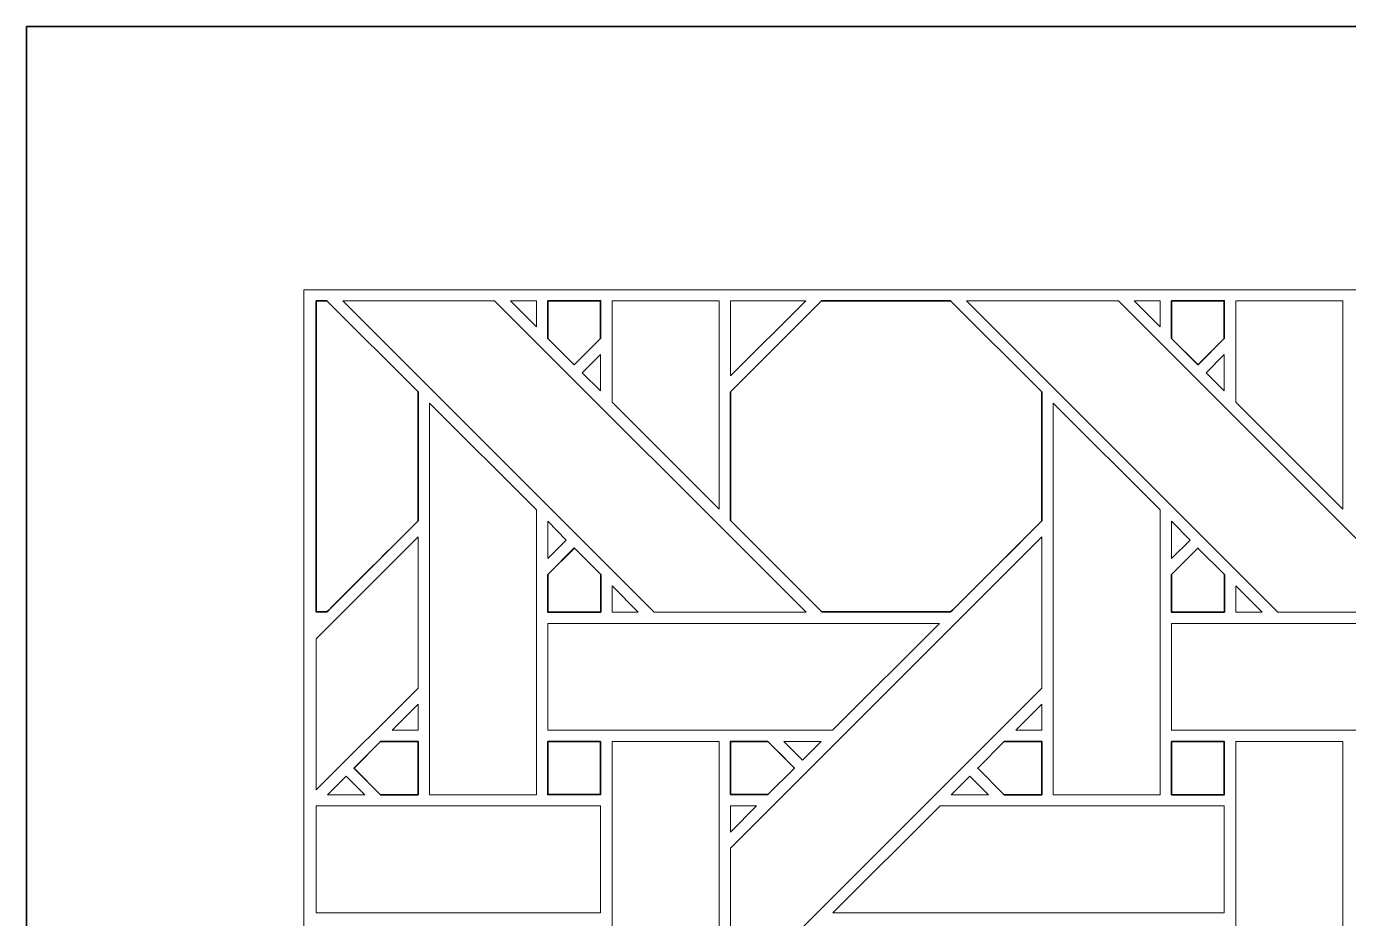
# Model space of a CAD drawing. Header units: inches. Extents: x 5.4 to 19.4, y 5.6 to 22.8.
# Drawn here: x 5.383 to 7.394, y 11.237 to 12.595 of the extents above; entities that cross this region are included whole.
import ezdxf

# ---------------------------------------------------------------- set-up
doc = ezdxf.new("R2010")
doc.units = ezdxf.units.IN
doc.header["$MEASUREMENT"] = 0
doc.layers.add('Design', color=7, linetype='Continuous', lineweight=0)

msp = doc.modelspace()

# ---------------------------------------------------------------- linework, layer by layer
at = {"layer": 'Design', "color": 1, "lineweight": 35, "true_color": 0xff0000}
for points, knots in [([(5.3829, 12.5948), (5.3829, 12.5948), (5.3829, 5.5948), (5.3829, 5.5948), (5.3829, 5.5948), (19.3829, 5.5948), (19.3829, 5.5948), (19.3829, 5.5948), (19.3829, 12.5948), (19.3829, 12.5948), (19.3829, 12.5948), (5.3829, 12.5948), (5.3829, 12.5948)], [0, 0, 0, 0, 1, 1, 1, 2, 2, 2, 3, 3, 3, 4, 4, 4, 4]), ([(5.8236, 12.1773), (5.8236, 12.1773), (5.8398, 12.1773), (5.8398, 12.1773), (5.8398, 12.1773), (5.9785, 12.0386), (5.9785, 12.0386), (5.9785, 12.0386), (5.9785, 11.8424), (5.9785, 11.8424), (5.9607, 11.8244), (5.8488, 11.7127), (5.8398, 11.7037), (5.8398, 11.7037), (5.8236, 11.7037), (5.8236, 11.7037), (5.8236, 11.7037), (5.8236, 12.1773), (5.8236, 12.1773)], [0, 0, 0, 0, 1, 1, 1, 2, 2, 2, 3, 3, 3, 4, 4, 4, 5, 5, 5, 6, 6, 6, 6]), ([(6.1757, 12.1773), (6.1757, 12.1773), (6.256, 12.1773), (6.256, 12.1773), (6.256, 12.1773), (6.256, 12.1197), (6.256, 12.1197), (6.256, 12.1197), (6.216, 12.0798), (6.216, 12.0798), (6.216, 12.0798), (6.1757, 12.1201), (6.1757, 12.1201), (6.1757, 12.1201), (6.1757, 12.1773), (6.1757, 12.1773)], [0, 0, 0, 0, 1, 1, 1, 2, 2, 2, 3, 3, 3, 4, 4, 4, 5, 5, 5, 5]), ([(6.4536, 12.0386), (6.4536, 12.0386), (6.5923, 12.1773), (6.5923, 12.1773), (6.5923, 12.1773), (6.7885, 12.1773), (6.7885, 12.1773), (6.7885, 12.1773), (6.9273, 12.0386), (6.9273, 12.0386), (6.9273, 12.0386), (6.9273, 11.8424), (6.9273, 11.8424), (6.9095, 11.8244), (6.7976, 11.7127), (6.7886, 11.7037), (6.7886, 11.7037), (6.5929, 11.7037), (6.5929, 11.7037), (6.5929, 11.7037), (6.4536, 11.8429), (6.4536, 11.8429), (6.4536, 11.8429), (6.4536, 12.0386), (6.4536, 12.0386)], [0, 0, 0, 0, 1, 1, 1, 2, 2, 2, 3, 3, 3, 4, 4, 4, 5, 5, 5, 6, 6, 6, 7, 7, 7, 8, 8, 8, 8]), ([(7.1245, 12.1773), (7.1245, 12.1773), (7.2047, 12.1773), (7.2047, 12.1773), (7.2047, 12.1773), (7.2047, 12.1197), (7.2047, 12.1197), (7.2047, 12.1197), (7.1647, 12.0798), (7.1647, 12.0798), (7.1647, 12.0798), (7.1245, 12.1201), (7.1245, 12.1201), (7.1245, 12.1201), (7.1245, 12.1773), (7.1245, 12.1773)], [0, 0, 0, 0, 1, 1, 1, 2, 2, 2, 3, 3, 3, 4, 4, 4, 5, 5, 5, 5]), ([(6.1757, 11.7607), (6.1757, 11.7607), (6.216, 11.8011), (6.216, 11.8011), (6.216, 11.8011), (6.2563, 11.7607), (6.2563, 11.7607), (6.2563, 11.7607), (6.2563, 11.7035), (6.2563, 11.7035), (6.2563, 11.7035), (6.1757, 11.7035), (6.1757, 11.7035), (6.1757, 11.7035), (6.1757, 11.7607), (6.1757, 11.7607)], [0, 0, 0, 0, 1, 1, 1, 2, 2, 2, 3, 3, 3, 4, 4, 4, 5, 5, 5, 5]), ([(7.1244, 11.7607), (7.1244, 11.7607), (7.1648, 11.801), (7.1648, 11.801), (7.1648, 11.801), (7.2051, 11.7607), (7.2051, 11.7607), (7.2051, 11.7607), (7.2051, 11.7035), (7.2051, 11.7035), (7.2051, 11.7035), (7.1244, 11.7035), (7.1244, 11.7035), (7.1244, 11.7035), (7.1244, 11.7607), (7.1244, 11.7607)], [0, 0, 0, 0, 1, 1, 1, 2, 2, 2, 3, 3, 3, 4, 4, 4, 5, 5, 5, 5]), ([(5.9785, 11.5064), (5.9785, 11.5064), (5.9785, 11.4256), (5.9785, 11.4256), (5.9785, 11.4256), (5.9214, 11.4256), (5.9214, 11.4256), (5.9214, 11.4256), (5.881, 11.466), (5.881, 11.466), (5.881, 11.466), (5.9215, 11.5064), (5.9215, 11.5064), (5.9215, 11.5064), (5.9785, 11.5064), (5.9785, 11.5064)], [0, 0, 0, 0, 1, 1, 1, 2, 2, 2, 3, 3, 3, 4, 4, 4, 5, 5, 5, 5]), ([(6.1757, 11.5065), (6.1757, 11.5065), (6.2559, 11.5065), (6.2559, 11.5065), (6.2559, 11.5065), (6.2559, 11.4257), (6.2559, 11.4257), (6.2559, 11.4257), (6.1757, 11.4257), (6.1757, 11.4257), (6.1757, 11.4257), (6.1757, 11.5065), (6.1757, 11.5065)], [0, 0, 0, 0, 1, 1, 1, 2, 2, 2, 3, 3, 3, 4, 4, 4, 4]), ([(6.4536, 11.4257), (6.4536, 11.4257), (6.4536, 11.5064), (6.4536, 11.5064), (6.4536, 11.5064), (6.5107, 11.5064), (6.5107, 11.5064), (6.5158, 11.5013), (6.5466, 11.4705), (6.551, 11.4661), (6.551, 11.4661), (6.5106, 11.4257), (6.5106, 11.4257), (6.5106, 11.4257), (6.4536, 11.4257), (6.4536, 11.4257)], [0, 0, 0, 0, 1, 1, 1, 2, 2, 2, 3, 3, 3, 4, 4, 4, 5, 5, 5, 5]), ([(6.9273, 11.4256), (6.9273, 11.4256), (6.8702, 11.4256), (6.8702, 11.4256), (6.8702, 11.4256), (6.8298, 11.466), (6.8298, 11.466), (6.8298, 11.466), (6.8702, 11.5064), (6.8702, 11.5064), (6.8702, 11.5064), (6.9273, 11.5064), (6.9273, 11.5064), (6.9273, 11.5064), (6.9273, 11.4256), (6.9273, 11.4256)], [0, 0, 0, 0, 1, 1, 1, 2, 2, 2, 3, 3, 3, 4, 4, 4, 5, 5, 5, 5]), ([(7.1245, 11.4256), (7.1245, 11.4256), (7.1245, 11.5064), (7.1245, 11.5064), (7.1245, 11.5064), (7.2047, 11.5064), (7.2047, 11.5064), (7.2047, 11.5064), (7.2047, 11.4256), (7.2047, 11.4256), (7.2047, 11.4256), (7.1245, 11.4256), (7.1245, 11.4256)], [0, 0, 0, 0, 1, 1, 1, 2, 2, 2, 3, 3, 3, 4, 4, 4, 4])]:
    msp.add_open_spline(points, degree=3, knots=knots, dxfattribs=at)
at = {"layer": 'Design'}
for points, knots in [([(5.8048, 12.1938), (5.8048, 12.1938), (5.8048, 5.9957), (5.8048, 5.9957), (5.8048, 5.9957), (18.9609, 5.9957), (18.9609, 5.9957), (18.9609, 5.9957), (18.9609, 12.1938), (18.9609, 12.1938), (18.9609, 12.1938), (5.8048, 12.1938), (5.8048, 12.1938)], [0, 0, 0, 0, 1, 1, 1, 2, 2, 2, 3, 3, 3, 4, 4, 4, 4]), ([(5.8236, 12.1773), (5.8236, 12.1773), (5.8398, 12.1773), (5.8398, 12.1773), (5.8398, 12.1773), (5.9786, 12.0385), (5.9786, 12.0385), (5.9786, 12.0385), (5.9786, 11.8423), (5.9786, 11.8423), (5.9602, 11.8238), (5.8483, 11.7122), (5.8398, 11.7037), (5.8398, 11.7037), (5.8236, 11.7037), (5.8236, 11.7037), (5.8236, 11.7037), (5.8236, 12.1773), (5.8236, 12.1773)], [0, 0, 0, 0, 1, 1, 1, 2, 2, 2, 3, 3, 3, 4, 4, 4, 5, 5, 5, 6, 6, 6, 6]), ([(6.095, 12.1773), (6.095, 12.1773), (6.5687, 11.7036), (6.5687, 11.7036), (6.5687, 11.7036), (6.3377, 11.7036), (6.3377, 11.7036), (6.3377, 11.7036), (5.8641, 12.1773), (5.8641, 12.1773), (5.8641, 12.1773), (6.095, 12.1773), (6.095, 12.1773)], [0, 0, 0, 0, 1, 1, 1, 2, 2, 2, 3, 3, 3, 4, 4, 4, 4]), ([(6.1586, 12.1773), (6.1586, 12.1773), (6.1586, 12.1374), (6.1586, 12.1374), (6.1586, 12.1374), (6.1192, 12.1773), (6.1192, 12.1773), (6.1192, 12.1773), (6.1586, 12.1773), (6.1586, 12.1773)], [0, 0, 0, 0, 1, 1, 1, 2, 2, 2, 3, 3, 3, 3]), ([(6.1757, 12.1773), (6.1757, 12.1773), (6.256, 12.1773), (6.256, 12.1773), (6.256, 12.1773), (6.256, 12.1197), (6.256, 12.1197), (6.256, 12.1197), (6.2161, 12.0797), (6.2161, 12.0797), (6.2161, 12.0797), (6.1757, 12.1201), (6.1757, 12.1201), (6.1757, 12.1201), (6.1757, 12.1773), (6.1757, 12.1773)], [0, 0, 0, 0, 1, 1, 1, 2, 2, 2, 3, 3, 3, 4, 4, 4, 5, 5, 5, 5]), ([(6.2736, 12.1773), (6.2736, 12.1773), (6.4365, 12.1773), (6.4365, 12.1773), (6.4365, 12.1773), (6.4365, 11.86), (6.4365, 11.86), (6.4365, 11.86), (6.2736, 12.0229), (6.2736, 12.0229), (6.2736, 12.0229), (6.2736, 12.1773), (6.2736, 12.1773)], [0, 0, 0, 0, 1, 1, 1, 2, 2, 2, 3, 3, 3, 4, 4, 4, 4]), ([(6.4537, 12.0385), (6.4537, 12.0385), (6.5923, 12.1773), (6.5923, 12.1773), (6.5923, 12.1773), (6.7885, 12.1773), (6.7885, 12.1773), (6.7885, 12.1773), (6.9273, 12.0386), (6.9273, 12.0386), (6.9273, 12.0386), (6.9273, 11.8424), (6.9273, 11.8424), (6.9093, 11.8243), (6.7975, 11.7126), (6.7886, 11.7037), (6.7886, 11.7037), (6.5929, 11.7037), (6.5929, 11.7037), (6.5929, 11.7037), (6.4537, 11.8429), (6.4537, 11.8429), (6.4537, 11.8429), (6.4537, 12.0385), (6.4537, 12.0385)], [0, 0, 0, 0, 1, 1, 1, 2, 2, 2, 3, 3, 3, 4, 4, 4, 5, 5, 5, 6, 6, 6, 7, 7, 7, 8, 8, 8, 8]), ([(6.4537, 12.1773), (6.4537, 12.1773), (6.5681, 12.1773), (6.5681, 12.1773), (6.5681, 12.1773), (6.4537, 12.0629), (6.4537, 12.0629), (6.4537, 12.0629), (6.4537, 12.1773), (6.4537, 12.1773)], [0, 0, 0, 0, 1, 1, 1, 2, 2, 2, 3, 3, 3, 3]), ([(7.0438, 12.1773), (7.0438, 12.1773), (7.5174, 11.7036), (7.5174, 11.7036), (7.5174, 11.7036), (7.2864, 11.7036), (7.2864, 11.7036), (7.2864, 11.7036), (6.8128, 12.1773), (6.8128, 12.1773), (6.8128, 12.1773), (7.0438, 12.1773), (7.0438, 12.1773)], [0, 0, 0, 0, 1, 1, 1, 2, 2, 2, 3, 3, 3, 4, 4, 4, 4]), ([(7.1073, 12.1773), (7.1073, 12.1773), (7.1073, 12.1374), (7.1073, 12.1374), (7.1073, 12.1374), (7.0679, 12.1773), (7.0679, 12.1773), (7.0679, 12.1773), (7.1073, 12.1773), (7.1073, 12.1773)], [0, 0, 0, 0, 1, 1, 1, 2, 2, 2, 3, 3, 3, 3]), ([(7.1245, 12.1773), (7.1245, 12.1773), (7.2047, 12.1773), (7.2047, 12.1773), (7.2047, 12.1773), (7.2047, 12.1197), (7.2047, 12.1197), (7.2047, 12.1197), (7.1649, 12.0797), (7.1649, 12.0797), (7.1649, 12.0797), (7.1245, 12.1201), (7.1245, 12.1201), (7.1245, 12.1201), (7.1245, 12.1773), (7.1245, 12.1773)], [0, 0, 0, 0, 1, 1, 1, 2, 2, 2, 3, 3, 3, 4, 4, 4, 5, 5, 5, 5]), ([(7.2223, 12.1773), (7.2223, 12.1773), (7.3853, 12.1773), (7.3853, 12.1773), (7.3853, 12.1773), (7.3853, 11.86), (7.3853, 11.86), (7.3853, 11.86), (7.2223, 12.0229), (7.2223, 12.0229), (7.2223, 12.0229), (7.2223, 12.1773), (7.2223, 12.1773)], [0, 0, 0, 0, 1, 1, 1, 2, 2, 2, 3, 3, 3, 4, 4, 4, 4]), ([(6.2561, 12.0954), (6.2561, 12.0954), (6.2561, 12.0403), (6.2561, 12.0403), (6.2561, 12.0403), (6.2283, 12.0676), (6.2283, 12.0676), (6.2283, 12.0676), (6.2561, 12.0954), (6.2561, 12.0954)], [0, 0, 0, 0, 1, 1, 1, 2, 2, 2, 3, 3, 3, 3]), ([(7.2048, 12.0954), (7.2048, 12.0954), (7.2048, 12.0403), (7.2048, 12.0403), (7.2048, 12.0403), (7.177, 12.0676), (7.177, 12.0676), (7.177, 12.0676), (7.2048, 12.0954), (7.2048, 12.0954)], [0, 0, 0, 0, 1, 1, 1, 2, 2, 2, 3, 3, 3, 3]), ([(6.1585, 11.8593), (6.1585, 11.8593), (6.1585, 11.4256), (6.1585, 11.4256), (6.1585, 11.4256), (5.9957, 11.4256), (5.9957, 11.4256), (5.9957, 11.4256), (5.9957, 12.0214), (5.9957, 12.0214), (5.9957, 12.0214), (6.1585, 11.8593), (6.1585, 11.8593)], [0, 0, 0, 0, 1, 1, 1, 2, 2, 2, 3, 3, 3, 4, 4, 4, 4]), ([(6.9445, 11.4256), (6.9445, 11.4256), (6.9445, 12.0214), (6.9445, 12.0214), (6.9445, 12.0214), (7.1072, 11.8593), (7.1072, 11.8593), (7.1072, 11.8593), (7.1072, 11.4256), (7.1072, 11.4256), (7.1072, 11.4256), (6.9445, 11.4256), (6.9445, 11.4256)], [0, 0, 0, 0, 1, 1, 1, 2, 2, 2, 3, 3, 3, 4, 4, 4, 4]), ([(6.1758, 11.7851), (6.1758, 11.7851), (6.1758, 11.8418), (6.1758, 11.8418), (6.1758, 11.8418), (6.204, 11.8132), (6.204, 11.8132), (6.204, 11.8132), (6.1758, 11.7851), (6.1758, 11.7851)], [0, 0, 0, 0, 1, 1, 1, 2, 2, 2, 3, 3, 3, 3]), ([(7.1246, 11.7851), (7.1246, 11.7851), (7.1246, 11.8418), (7.1246, 11.8418), (7.1246, 11.8418), (7.1527, 11.8132), (7.1527, 11.8132), (7.1527, 11.8132), (7.1246, 11.7851), (7.1246, 11.7851)], [0, 0, 0, 0, 1, 1, 1, 2, 2, 2, 3, 3, 3, 3]), ([(5.8236, 11.6629), (5.8236, 11.6629), (5.9786, 11.8179), (5.9786, 11.8179), (5.9786, 11.8179), (5.9786, 11.5879), (5.9786, 11.5879), (5.9786, 11.5879), (5.8236, 11.4329), (5.8236, 11.4329), (5.8236, 11.4329), (5.8236, 11.6629), (5.8236, 11.6629)], [0, 0, 0, 0, 1, 1, 1, 2, 2, 2, 3, 3, 3, 4, 4, 4, 4]), ([(6.9273, 11.5878), (6.9273, 11.5878), (6.4537, 11.1142), (6.4537, 11.1142), (6.4537, 11.1142), (6.4537, 11.3443), (6.4537, 11.3443), (6.4537, 11.3443), (6.9273, 11.8179), (6.9273, 11.8179), (6.9273, 11.8179), (6.9273, 11.5878), (6.9273, 11.5878)], [0, 0, 0, 0, 1, 1, 1, 2, 2, 2, 3, 3, 3, 4, 4, 4, 4]), ([(6.2162, 11.801), (6.2162, 11.801), (6.2565, 11.7607), (6.2565, 11.7607), (6.2565, 11.7607), (6.2565, 11.7034), (6.2565, 11.7034), (6.2565, 11.7034), (6.1758, 11.7034), (6.1758, 11.7034), (6.1758, 11.7034), (6.1758, 11.7607), (6.1758, 11.7607), (6.1758, 11.7607), (6.2162, 11.801), (6.2162, 11.801)], [0, 0, 0, 0, 1, 1, 1, 2, 2, 2, 3, 3, 3, 4, 4, 4, 5, 5, 5, 5]), ([(7.1648, 11.801), (7.1648, 11.801), (7.2052, 11.7607), (7.2052, 11.7607), (7.2052, 11.7607), (7.2052, 11.7034), (7.2052, 11.7034), (7.2052, 11.7034), (7.1246, 11.7034), (7.1246, 11.7034), (7.1246, 11.7034), (7.1246, 11.7607), (7.1246, 11.7607), (7.1246, 11.7607), (7.1648, 11.801), (7.1648, 11.801)], [0, 0, 0, 0, 1, 1, 1, 2, 2, 2, 3, 3, 3, 4, 4, 4, 5, 5, 5, 5]), ([(6.2737, 11.7036), (6.2737, 11.7036), (6.2737, 11.7434), (6.2737, 11.7434), (6.2737, 11.7434), (6.3134, 11.7036), (6.3134, 11.7036), (6.3134, 11.7036), (6.2737, 11.7036), (6.2737, 11.7036)], [0, 0, 0, 0, 1, 1, 1, 2, 2, 2, 3, 3, 3, 3]), ([(7.2225, 11.7036), (7.2225, 11.7036), (7.2225, 11.7434), (7.2225, 11.7434), (7.2225, 11.7434), (7.2622, 11.7036), (7.2622, 11.7036), (7.2622, 11.7036), (7.2225, 11.7036), (7.2225, 11.7036)], [0, 0, 0, 0, 1, 1, 1, 2, 2, 2, 3, 3, 3, 3]), ([(6.7715, 11.6864), (6.7715, 11.6864), (6.6088, 11.5237), (6.6088, 11.5237), (6.6088, 11.5237), (6.1758, 11.5237), (6.1758, 11.5237), (6.1758, 11.5237), (6.1758, 11.6864), (6.1758, 11.6864), (6.1758, 11.6864), (6.7715, 11.6864), (6.7715, 11.6864)], [0, 0, 0, 0, 1, 1, 1, 2, 2, 2, 3, 3, 3, 4, 4, 4, 4]), ([(7.7202, 11.6864), (7.7202, 11.6864), (7.5575, 11.5237), (7.5575, 11.5237), (7.5575, 11.5237), (7.1246, 11.5237), (7.1246, 11.5237), (7.1246, 11.5237), (7.1246, 11.6864), (7.1246, 11.6864), (7.1246, 11.6864), (7.7202, 11.6864), (7.7202, 11.6864)], [0, 0, 0, 0, 1, 1, 1, 2, 2, 2, 3, 3, 3, 4, 4, 4, 4]), ([(5.9389, 11.5237), (5.9389, 11.5237), (5.9786, 11.5635), (5.9786, 11.5635), (5.9786, 11.5635), (5.9786, 11.5237), (5.9786, 11.5237), (5.9786, 11.5237), (5.9389, 11.5237), (5.9389, 11.5237)], [0, 0, 0, 0, 1, 1, 1, 2, 2, 2, 3, 3, 3, 3]), ([(6.9273, 11.5237), (6.9273, 11.5237), (6.8876, 11.5237), (6.8876, 11.5237), (6.8876, 11.5237), (6.9273, 11.5635), (6.9273, 11.5635), (6.9273, 11.5635), (6.9273, 11.5237), (6.9273, 11.5237)], [0, 0, 0, 0, 1, 1, 1, 2, 2, 2, 3, 3, 3, 3]), ([(5.8811, 11.466), (5.8811, 11.466), (5.9215, 11.5064), (5.9215, 11.5064), (5.9215, 11.5064), (5.9785, 11.5064), (5.9785, 11.5064), (5.9785, 11.5064), (5.9785, 11.4256), (5.9785, 11.4256), (5.9785, 11.4256), (5.9214, 11.4256), (5.9214, 11.4256), (5.9214, 11.4256), (5.8811, 11.466), (5.8811, 11.466)], [0, 0, 0, 0, 1, 1, 1, 2, 2, 2, 3, 3, 3, 4, 4, 4, 5, 5, 5, 5]), ([(6.2561, 11.5064), (6.2561, 11.5064), (6.2561, 11.4256), (6.2561, 11.4256), (6.2561, 11.4256), (6.1758, 11.4256), (6.1758, 11.4256), (6.1758, 11.4256), (6.1758, 11.5064), (6.1758, 11.5064), (6.1758, 11.5064), (6.2561, 11.5064), (6.2561, 11.5064)], [0, 0, 0, 0, 1, 1, 1, 2, 2, 2, 3, 3, 3, 4, 4, 4, 4]), ([(6.4365, 11.5064), (6.4365, 11.5064), (6.4365, 10.9113), (6.4365, 10.9113), (6.4365, 10.9113), (6.2736, 11.0742), (6.2736, 11.0742), (6.2736, 11.0742), (6.2736, 11.5064), (6.2736, 11.5064), (6.2736, 11.5064), (6.4365, 11.5064), (6.4365, 11.5064)], [0, 0, 0, 0, 1, 1, 1, 2, 2, 2, 3, 3, 3, 4, 4, 4, 4]), ([(6.5357, 11.4815), (6.5415, 11.4757), (6.547, 11.4701), (6.551, 11.4661), (6.551, 11.4661), (6.5106, 11.4257), (6.5106, 11.4257), (6.5106, 11.4257), (6.4536, 11.4257), (6.4536, 11.4257), (6.4536, 11.4257), (6.4536, 11.5064), (6.4536, 11.5064), (6.4536, 11.5064), (6.5107, 11.5064), (6.5107, 11.5064), (6.5161, 11.501), (6.5263, 11.4909), (6.5357, 11.4815)], [0, 0, 0, 0, 1, 1, 1, 2, 2, 2, 3, 3, 3, 4, 4, 4, 5, 5, 5, 6, 6, 6, 6]), ([(6.5351, 11.5064), (6.5351, 11.5064), (6.5916, 11.5064), (6.5916, 11.5064), (6.5916, 11.5064), (6.5633, 11.4782), (6.5633, 11.4782), (6.5633, 11.4782), (6.5351, 11.5064), (6.5351, 11.5064)], [0, 0, 0, 0, 1, 1, 1, 2, 2, 2, 3, 3, 3, 3]), ([(6.8298, 11.466), (6.8298, 11.466), (6.8702, 11.5064), (6.8702, 11.5064), (6.8702, 11.5064), (6.9273, 11.5064), (6.9273, 11.5064), (6.9273, 11.5064), (6.9273, 11.4256), (6.9273, 11.4256), (6.9273, 11.4256), (6.8702, 11.4256), (6.8702, 11.4256), (6.8702, 11.4256), (6.8298, 11.466), (6.8298, 11.466)], [0, 0, 0, 0, 1, 1, 1, 2, 2, 2, 3, 3, 3, 4, 4, 4, 5, 5, 5, 5]), ([(7.2047, 11.5064), (7.2047, 11.5064), (7.2047, 11.4256), (7.2047, 11.4256), (7.2047, 11.4256), (7.1245, 11.4256), (7.1245, 11.4256), (7.1245, 11.4256), (7.1245, 11.5064), (7.1245, 11.5064), (7.1245, 11.5064), (7.2047, 11.5064), (7.2047, 11.5064)], [0, 0, 0, 0, 1, 1, 1, 2, 2, 2, 3, 3, 3, 4, 4, 4, 4]), ([(7.2223, 11.0742), (7.2223, 11.0742), (7.2223, 11.5064), (7.2223, 11.5064), (7.2223, 11.5064), (7.3853, 11.5064), (7.3853, 11.5064), (7.3853, 11.5064), (7.3853, 11.0084), (7.3853, 11.0084), (7.3853, 11.0084), (7.2882, 11.0084), (7.2882, 11.0084), (7.2882, 11.0084), (7.2223, 11.0742), (7.2223, 11.0742)], [0, 0, 0, 0, 1, 1, 1, 2, 2, 2, 3, 3, 3, 4, 4, 4, 5, 5, 5, 5]), ([(5.8973, 11.4256), (5.8973, 11.4256), (5.8408, 11.4256), (5.8408, 11.4256), (5.8408, 11.4256), (5.869, 11.4539), (5.869, 11.4539), (5.869, 11.4539), (5.8973, 11.4256), (5.8973, 11.4256)], [0, 0, 0, 0, 1, 1, 1, 2, 2, 2, 3, 3, 3, 3]), ([(6.846, 11.4256), (6.846, 11.4256), (6.7895, 11.4256), (6.7895, 11.4256), (6.7895, 11.4256), (6.8178, 11.4539), (6.8178, 11.4539), (6.8178, 11.4539), (6.846, 11.4256), (6.846, 11.4256)], [0, 0, 0, 0, 1, 1, 1, 2, 2, 2, 3, 3, 3, 3]), ([(5.8236, 11.4085), (5.8236, 11.4085), (6.2561, 11.4085), (6.2561, 11.4085), (6.2561, 11.4085), (6.2561, 11.2457), (6.2561, 11.2457), (6.2561, 11.2457), (5.8236, 11.2457), (5.8236, 11.2457), (5.8236, 11.2457), (5.8236, 11.4085), (5.8236, 11.4085)], [0, 0, 0, 0, 1, 1, 1, 2, 2, 2, 3, 3, 3, 4, 4, 4, 4]), ([(6.4935, 11.4085), (6.4935, 11.4085), (6.4537, 11.3687), (6.4537, 11.3687), (6.4537, 11.3687), (6.4537, 11.4085), (6.4537, 11.4085), (6.4537, 11.4085), (6.4935, 11.4085), (6.4935, 11.4085)], [0, 0, 0, 0, 1, 1, 1, 2, 2, 2, 3, 3, 3, 3]), ([(7.2048, 11.4085), (7.2048, 11.4085), (7.2048, 11.2457), (7.2048, 11.2457), (7.2048, 11.2457), (6.6095, 11.2457), (6.6095, 11.2457), (6.6095, 11.2457), (6.7724, 11.4085), (6.7724, 11.4085), (6.7724, 11.4085), (7.2048, 11.4085), (7.2048, 11.4085)], [0, 0, 0, 0, 1, 1, 1, 2, 2, 2, 3, 3, 3, 4, 4, 4, 4])]:
    msp.add_open_spline(points, degree=3, knots=knots, dxfattribs=at)

doc.saveas('drawing.dxf')
